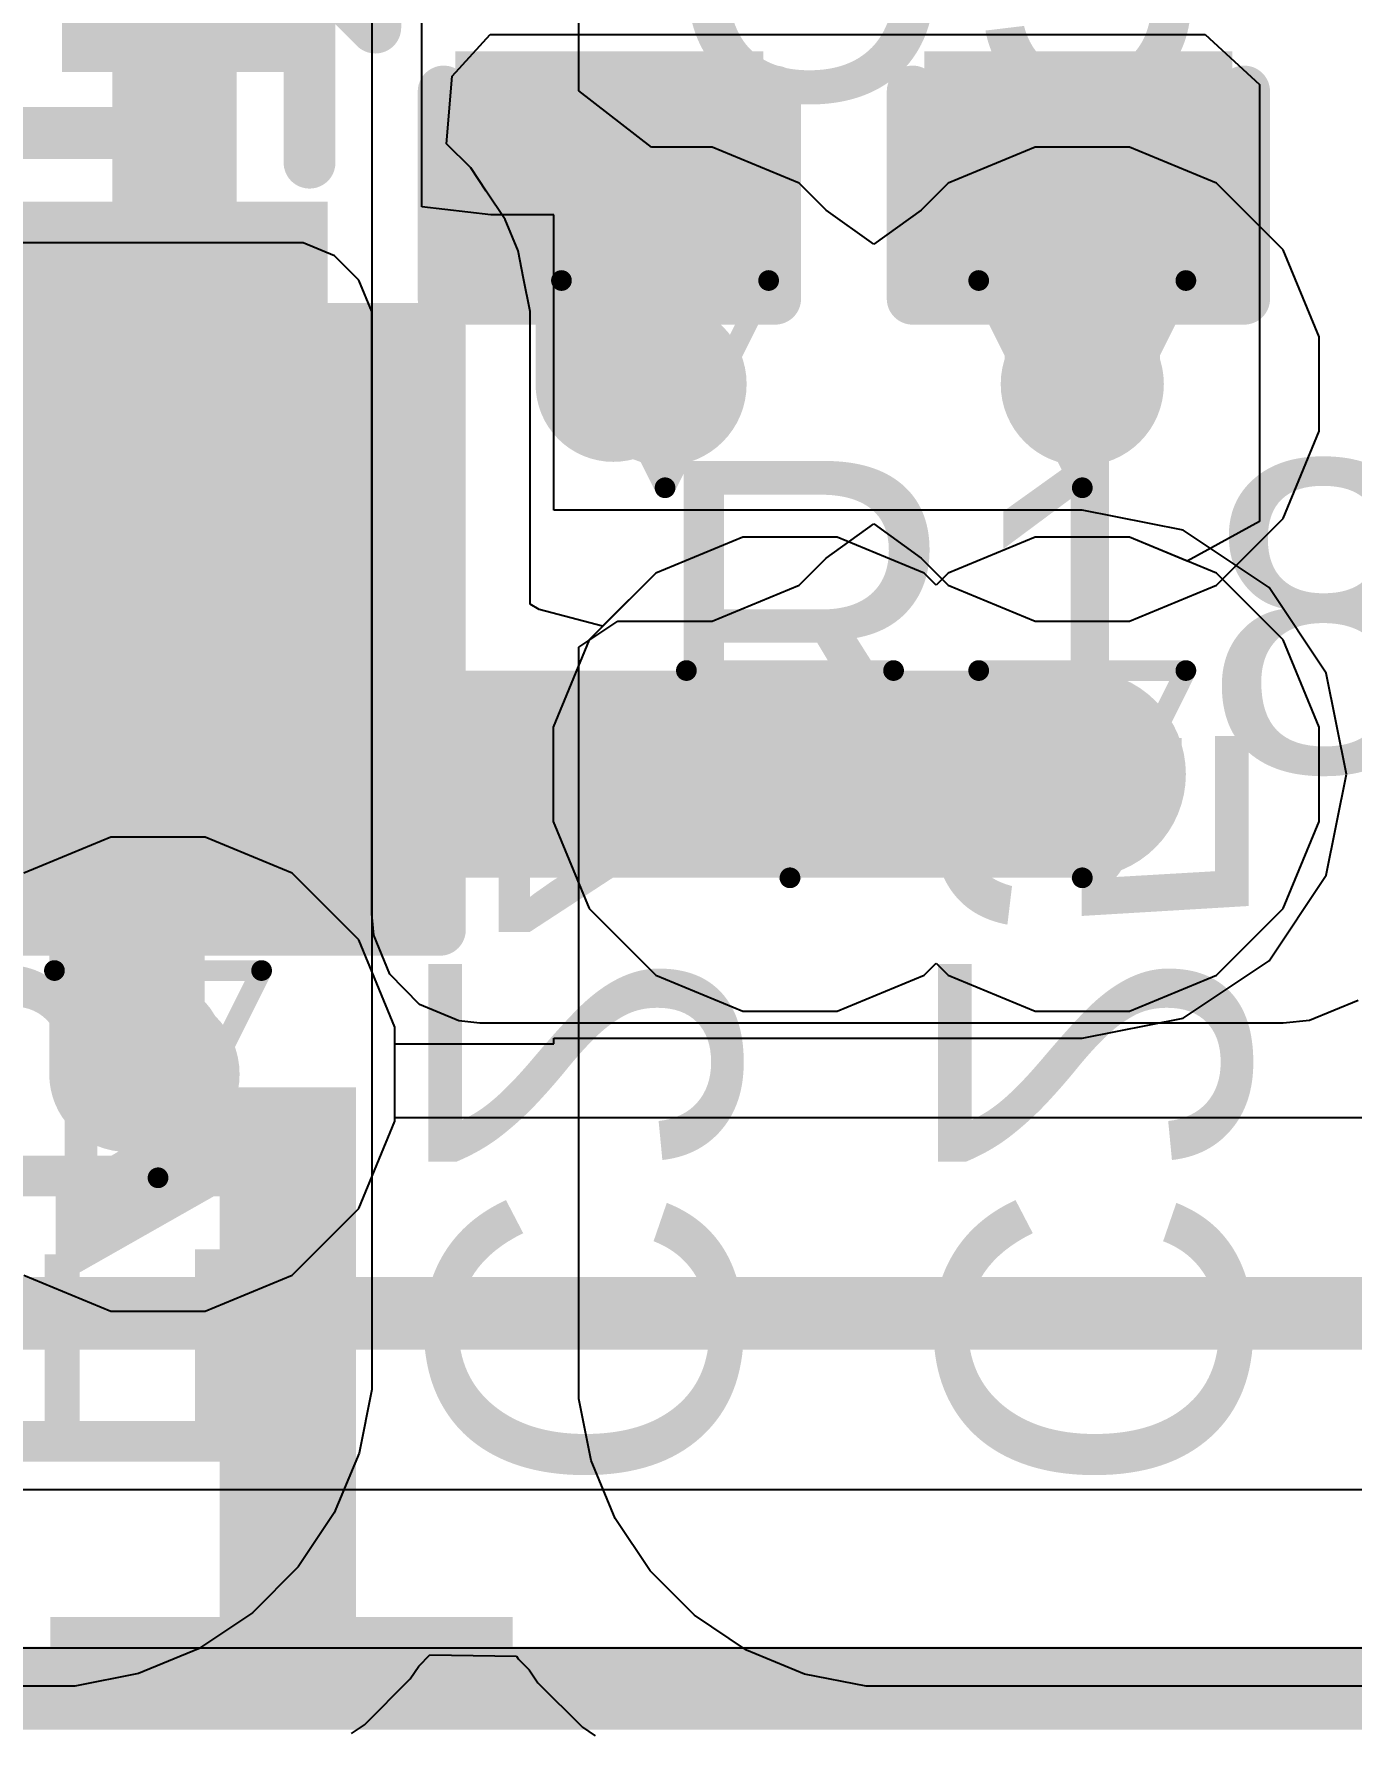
# Model space of a CAD drawing. Header units: inches. Extents: x -5 to 234, y -4 to 104.
# Drawn here: x 35.189 to 38.418, y 6.571 to 10.73 of the extents above; entities that cross this region are included whole.
import ezdxf

# ---------------------------------------------------------------- set-up
doc = ezdxf.new("R2010")
doc.units = ezdxf.units.IN
for name, color, linetype in [('Bottom Layer', 5, 'Continuous'), ('Bottom Overlay', 54, 'Continuous'), ('Bottom Paste', 16, 'Continuous'), ('Bottom Solder', 6, 'Continuous'), ('Drill Drawing', 1, 'Continuous'), ('GND', 16, 'Continuous'), ('POWER', 76, 'Continuous'), ('Top Layer', 1, 'Continuous'), ('Top Overlay', 2, 'Continuous'), ('Top Paste', 8, 'Continuous'), ('Top Solder', 216, 'Continuous'), ('Via Holes', 16, 'Continuous')]:
    doc.layers.add(name, color=color, linetype=linetype)
doc.styles.add('Arial', font='', dxfattribs={"height": 0.2})
doc.styles.add('Arial Black_Bold', font='', dxfattribs={"height": 0.2})
doc.styles.get('Arial').set_extended_font_data('Arial')
doc.styles.get('Arial Black_Bold').set_extended_font_data('Arial Black', bold=True)

# ---------------------------------------------------------------- blocks, each defined once
blk = doc.blocks.new('WSON_6_EP_2_2__17')
at = {"layer": 'Top Layer'}
for points in [[(-0.7501, 0.85), (-0.7501, 0.45), (-1.2001, 0.45), (-1.2001, 0.85)], [(1.2001, 0.85), (1.2001, 0.45), (0.7501, 0.45), (0.7501, 0.85)], [(-0.5, 0.8), (0.5, 0.8), (0.5, -0.8), (-0.5, -0.8)], [(-0.7501, 0.2), (-0.7501, -0.2), (-1.2001, -0.2), (-1.2001, 0.2)], [(1.2001, 0.2), (1.2001, -0.2), (0.7501, -0.2), (0.7501, 0.2)], [(-0.7501, -0.45), (-0.7501, -0.85), (-1.2001, -0.85), (-1.2001, -0.45)], [(1.2001, -0.45), (1.2001, -0.85), (0.7501, -0.85), (0.7501, -0.45)]]:
    blk.add_hatch(color=1, dxfattribs=at).paths.add_polyline_path(points)
at = {"layer": 'Top Paste'}
for points in [[(-0.7501, 0.85), (-0.7501, 0.45), (-1.2001, 0.45), (-1.2001, 0.85)], [(1.2001, 0.85), (1.2001, 0.45), (0.7501, 0.45), (0.7501, 0.85)], [(-0.5, 0.8), (0.5, 0.8), (0.5, -0.8), (-0.5, -0.8)], [(-0.7501, 0.2), (-0.7501, -0.2), (-1.2001, -0.2), (-1.2001, 0.2)], [(1.2001, 0.2), (1.2001, -0.2), (0.7501, -0.2), (0.7501, 0.2)], [(-0.7501, -0.45), (-0.7501, -0.85), (-1.2001, -0.85), (-1.2001, -0.45)], [(1.2001, -0.45), (1.2001, -0.85), (0.7501, -0.85), (0.7501, -0.45)]]:
    blk.add_hatch(color=8, dxfattribs=at).paths.add_polyline_path(points)
at = {"layer": 'Top Solder'}
for points in [[(-0.6993, 0.9008), (-0.6993, 0.3992), (-1.2509, 0.3992), (-1.2509, 0.9008)], [(1.2509, 0.9008), (1.2509, 0.3992), (0.6993, 0.3992), (0.6993, 0.9008)], [(-0.5508, 0.8508), (0.5508, 0.8508), (0.5508, -0.8508), (-0.5508, -0.8508)], [(-0.6993, 0.2508), (-0.6993, -0.2508), (-1.2509, -0.2508), (-1.2509, 0.2508)], [(1.2509, 0.2508), (1.2509, -0.2508), (0.6993, -0.2508), (0.6993, 0.2508)], [(-0.6993, -0.3992), (-0.6993, -0.9008), (-1.2509, -0.9008), (-1.2509, -0.3992)], [(1.2509, -0.3992), (1.2509, -0.9008), (0.6993, -0.9008), (0.6993, -0.3992)]]:
    blk.add_hatch(color=216, dxfattribs=at).paths.add_polyline_path(points)
at = {"layer": 'Top Overlay'}
for points in [[(1.05, 1.05, 0.127, 0.127, 0), (-1.049, 1.05, 0.127, 0.127, 0)], [(-1.4673, 0.7916, 0.127, 0.127, 0), (-1.4673, 0.5376, 0.127, 0.127, 0)], [(-1.3403, 0.6646, 0.127, 0.127, 0), (-1.4673, 0.7916, 0.127, 0.127, 0)], [(-1.3403, 0.6646, 0.127, 0.127, 0), (-1.4673, 0.5376, 0.127, 0.127, 0)], [(1.05, -1.05, 0.127, 0.127, 0), (-1.049, -1.05, 0.127, 0.127, 0)]]:
    blk.add_lwpolyline(points, format="xyseb", dxfattribs=at)
for points in [[(-1.0808, 1.05, 0.0635, 0.0635, 1), (-1.0173, 1.05, 0.0635, 0.0635, 1)], [(1.0183, 1.05, 0.0635, 0.0635, 1), (1.0818, 1.05, 0.0635, 0.0635, 1)], [(-1.499, 0.7916, 0.0635, 0.0635, 1), (-1.4355, 0.7916, 0.0635, 0.0635, 1)], [(-1.499, 0.7916, 0.0635, 0.0635, 1), (-1.4355, 0.7916, 0.0635, 0.0635, 1)], [(-1.372, 0.6646, 0.0635, 0.0635, 1), (-1.3085, 0.6646, 0.0635, 0.0635, 1)], [(-1.372, 0.6646, 0.0635, 0.0635, 1), (-1.3085, 0.6646, 0.0635, 0.0635, 1)], [(-1.499, 0.5376, 0.0635, 0.0635, 1), (-1.4355, 0.5376, 0.0635, 0.0635, 1)], [(-1.499, 0.5376, 0.0635, 0.0635, 1), (-1.4355, 0.5376, 0.0635, 0.0635, 1)], [(-1.0808, -1.05, 0.0635, 0.0635, 1), (-1.0173, -1.05, 0.0635, 0.0635, 1)], [(1.0183, -1.05, 0.0635, 0.0635, 1), (1.0818, -1.05, 0.0635, 0.0635, 1)]]:
    blk.add_lwpolyline(points, format="xyseb", close=True, dxfattribs=at)
blk = doc.blocks.new('RES_0805_49')
at = {"layer": 'Top Layer'}
for points in [[(-1.524, 0.635), (-0.508, 0.635), (-0.508, -0.635), (-1.524, -0.635)], [(0.508, 0.635), (1.524, 0.635), (1.524, -0.635), (0.508, -0.635)]]:
    blk.add_hatch(color=1, dxfattribs=at).paths.add_polyline_path(points)
at = {"layer": 'Top Paste'}
for points in [[(-1.524, 0.635), (-0.508, 0.635), (-0.508, -0.635), (-1.524, -0.635)], [(0.508, 0.635), (1.524, 0.635), (1.524, -0.635), (0.508, -0.635)]]:
    blk.add_hatch(color=8, dxfattribs=at).paths.add_polyline_path(points)
at = {"layer": 'Top Solder'}
for points in [[(-1.6256, 0.7366), (-0.4064, 0.7366), (-0.4064, -0.7366), (-1.6256, -0.7366)], [(0.4064, 0.7366), (1.6256, 0.7366), (1.6256, -0.7366), (0.4064, -0.7366)]]:
    blk.add_hatch(color=216, dxfattribs=at).paths.add_polyline_path(points)
at = {"layer": 'Top Overlay'}
for points in [[(-1.6256, 0.7366, 0.127, 0.127, 0), (1.6256, 0.7366, 0.127, 0.127, 0)], [(-1.6256, -0.7366, 0.127, 0.127, 0), (-1.6256, 0.7366, 0.127, 0.127, 0)], [(1.6256, -0.7366, 0.127, 0.127, 0), (1.6256, 0.7366, 0.127, 0.127, 0)], [(-1.6256, -0.7366, 0.127, 0.127, 0), (1.6256, -0.7366, 0.127, 0.127, 0)]]:
    blk.add_lwpolyline(points, format="xyseb", dxfattribs=at)
for points in [[(-1.6574, 0.7366, 0.0635, 0.0635, 1), (-1.5938, 0.7366, 0.0635, 0.0635, 1)], [(-1.6574, 0.7366, 0.0635, 0.0635, 1), (-1.5938, 0.7366, 0.0635, 0.0635, 1)], [(1.5939, 0.7366, 0.0635, 0.0635, 1), (1.6574, 0.7366, 0.0635, 0.0635, 1)], [(1.5939, 0.7366, 0.0635, 0.0635, 1), (1.6574, 0.7366, 0.0635, 0.0635, 1)], [(-1.6574, -0.7366, 0.0635, 0.0635, 1), (-1.5938, -0.7366, 0.0635, 0.0635, 1)], [(-1.6574, -0.7366, 0.0635, 0.0635, 1), (-1.5938, -0.7366, 0.0635, 0.0635, 1)], [(1.5939, -0.7366, 0.0635, 0.0635, 1), (1.6574, -0.7366, 0.0635, 0.0635, 1)], [(1.5939, -0.7366, 0.0635, 0.0635, 1), (1.6574, -0.7366, 0.0635, 0.0635, 1)]]:
    blk.add_lwpolyline(points, format="xyseb", close=True, dxfattribs=at)
blk = doc.blocks.new('IND_0603__1608_M_______B_99')
at = {"layer": 'Bottom Layer'}
for points in [[(-1, 0.4), (-0.4, 0.4), (-0.4, -0.4), (-1, -0.4)], [(0.4, 0.4), (1, 0.4), (1, -0.4), (0.4, -0.4)]]:
    blk.add_hatch(color=5, dxfattribs=at).paths.add_polyline_path(points)
at = {"layer": 'Bottom Paste'}
for points in [[(-1, 0.4), (-0.4, 0.4), (-0.4, -0.4), (-1, -0.4)], [(0.4, 0.4), (1, 0.4), (1, -0.4), (0.4, -0.4)]]:
    blk.add_hatch(color=16, dxfattribs=at).paths.add_polyline_path(points)
at = {"layer": 'Bottom Solder'}
for points in [[(-1.1016, 0.5016), (-0.2984, 0.5016), (-0.2984, -0.5016), (-1.1016, -0.5016)], [(0.2984, 0.5016), (1.1016, 0.5016), (1.1016, -0.5016), (0.2984, -0.5016)]]:
    blk.add_hatch(color=6, dxfattribs=at).paths.add_polyline_path(points)
at = {"layer": 'Bottom Overlay'}
for points in [[(-0.2032, 0.4572, 0.127, 0.127, 0), (0.2286, 0.4572, 0.127, 0.127, 0)], [(-0.2032, -0.4572, 0.127, 0.127, 0), (0.2286, -0.4572, 0.127, 0.127, 0)]]:
    blk.add_lwpolyline(points, format="xyseb", dxfattribs=at)
for points in [[(-0.2349, 0.4572, 0.0635, 0.0635, 1), (-0.1714, 0.4572, 0.0635, 0.0635, 1)], [(0.1968, 0.4572, 0.0635, 0.0635, 1), (0.2604, 0.4572, 0.0635, 0.0635, 1)], [(-0.2349, -0.4572, 0.0635, 0.0635, 1), (-0.1714, -0.4572, 0.0635, 0.0635, 1)], [(0.1968, -0.4572, 0.0635, 0.0635, 1), (0.2604, -0.4572, 0.0635, 0.0635, 1)]]:
    blk.add_lwpolyline(points, format="xyseb", close=True, dxfattribs=at)
blk = doc.blocks.new('C___0402_B_133')
at = {"layer": 'Bottom Layer'}
for points in [[(-0.2413, 0.3175), (-0.2413, -0.3175), (-0.6985, -0.3175), (-0.6985, 0.3175)], [(0.6985, 0.3175), (0.6985, -0.3175), (0.2413, -0.3175), (0.2413, 0.3175)]]:
    blk.add_hatch(color=5, dxfattribs=at).paths.add_polyline_path(points)
at = {"layer": 'Bottom Paste'}
for points in [[(-0.2413, 0.3175), (-0.2413, -0.3175), (-0.6985, -0.3175), (-0.6985, 0.3175)], [(0.6985, 0.3175), (0.6985, -0.3175), (0.2413, -0.3175), (0.2413, 0.3175)]]:
    blk.add_hatch(color=16, dxfattribs=at).paths.add_polyline_path(points)
at = {"layer": 'Bottom Solder'}
for points in [[(-0.1813, 0.3775), (-0.1813, -0.3775), (-0.7585, -0.3775), (-0.7585, 0.3775)], [(0.7585, 0.3775), (0.7585, -0.3775), (0.1813, -0.3775), (0.1813, 0.3775)]]:
    blk.add_hatch(color=6, dxfattribs=at).paths.add_polyline_path(points)
at = {"layer": 'Bottom Overlay'}
for points in [[(-0.2794, 0.4064, 0.127, 0.127, 0), (-0.7874, 0.4064, 0.127, 0.127, 0)], [(-0.7874, -0.4064, 0.127, 0.127, 0), (-0.7874, 0.4064, 0.127, 0.127, 0)], [(0.7874, 0.4064, 0.127, 0.127, 0), (0.2794, 0.4064, 0.127, 0.127, 0)], [(0.7874, -0.4064, 0.127, 0.127, 0), (0.7874, 0.4064, 0.127, 0.127, 0)], [(-0.2794, -0.4064, 0.127, 0.127, 0), (-0.7874, -0.4064, 0.127, 0.127, 0)], [(0.2794, -0.4064, 0.127, 0.127, 0), (0.7874, -0.4064, 0.127, 0.127, 0)]]:
    blk.add_lwpolyline(points, format="xyseb", dxfattribs=at)
for points in [[(-0.8191, 0.4064, 0.0635, 0.0635, 1), (-0.7556, 0.4064, 0.0635, 0.0635, 1)], [(-0.8191, 0.4064, 0.0635, 0.0635, 1), (-0.7556, 0.4064, 0.0635, 0.0635, 1)], [(-0.3111, 0.4064, 0.0635, 0.0635, 1), (-0.2477, 0.4064, 0.0635, 0.0635, 1)], [(0.2477, 0.4064, 0.0635, 0.0635, 1), (0.3112, 0.4064, 0.0635, 0.0635, 1)], [(0.7556, 0.4064, 0.0635, 0.0635, 1), (0.8191, 0.4064, 0.0635, 0.0635, 1)], [(0.7556, 0.4064, 0.0635, 0.0635, 1), (0.8191, 0.4064, 0.0635, 0.0635, 1)], [(-0.8191, -0.4064, 0.0635, 0.0635, 1), (-0.7556, -0.4064, 0.0635, 0.0635, 1)], [(-0.8191, -0.4064, 0.0635, 0.0635, 1), (-0.7556, -0.4064, 0.0635, 0.0635, 1)], [(-0.3111, -0.4064, 0.0635, 0.0635, 1), (-0.2477, -0.4064, 0.0635, 0.0635, 1)], [(0.2477, -0.4064, 0.0635, 0.0635, 1), (0.3112, -0.4064, 0.0635, 0.0635, 1)], [(0.7556, -0.4064, 0.0635, 0.0635, 1), (0.8191, -0.4064, 0.0635, 0.0635, 1)], [(0.7556, -0.4064, 0.0635, 0.0635, 1), (0.8191, -0.4064, 0.0635, 0.0635, 1)]]:
    blk.add_lwpolyline(points, format="xyseb", close=True, dxfattribs=at)
blk = doc.blocks.new('C___0402_B_134')
at = {"layer": 'Bottom Layer'}
for points in [[(-0.2413, 0.3175), (-0.2413, -0.3175), (-0.6985, -0.3175), (-0.6985, 0.3175)], [(0.6985, 0.3175), (0.6985, -0.3175), (0.2413, -0.3175), (0.2413, 0.3175)]]:
    blk.add_hatch(color=5, dxfattribs=at).paths.add_polyline_path(points)
at = {"layer": 'Bottom Paste'}
for points in [[(-0.2413, 0.3175), (-0.2413, -0.3175), (-0.6985, -0.3175), (-0.6985, 0.3175)], [(0.6985, 0.3175), (0.6985, -0.3175), (0.2413, -0.3175), (0.2413, 0.3175)]]:
    blk.add_hatch(color=16, dxfattribs=at).paths.add_polyline_path(points)
at = {"layer": 'Bottom Solder'}
for points in [[(-0.1813, 0.3775), (-0.1813, -0.3775), (-0.7585, -0.3775), (-0.7585, 0.3775)], [(0.7585, 0.3775), (0.7585, -0.3775), (0.1813, -0.3775), (0.1813, 0.3775)]]:
    blk.add_hatch(color=6, dxfattribs=at).paths.add_polyline_path(points)
at = {"layer": 'Bottom Overlay'}
for points in [[(-0.7874, 0.4064, 0.127, 0.127, 0), (-0.2794, 0.4064, 0.127, 0.127, 0)], [(-0.7874, 0.4064, 0.127, 0.127, 0), (-0.7874, -0.4064, 0.127, 0.127, 0)], [(0.2794, 0.4064, 0.127, 0.127, 0), (0.7874, 0.4064, 0.127, 0.127, 0)], [(0.7874, 0.4064, 0.127, 0.127, 0), (0.7874, -0.4064, 0.127, 0.127, 0)], [(-0.7874, -0.4064, 0.127, 0.127, 0), (-0.2794, -0.4064, 0.127, 0.127, 0)], [(0.2794, -0.4064, 0.127, 0.127, 0), (0.7874, -0.4064, 0.127, 0.127, 0)]]:
    blk.add_lwpolyline(points, format="xyseb", dxfattribs=at)
for points in [[(-0.8191, 0.4064, 0.0635, 0.0635, 1), (-0.7556, 0.4064, 0.0635, 0.0635, 1)], [(-0.8191, 0.4064, 0.0635, 0.0635, 1), (-0.7556, 0.4064, 0.0635, 0.0635, 1)], [(-0.3111, 0.4064, 0.0635, 0.0635, 1), (-0.2477, 0.4064, 0.0635, 0.0635, 1)], [(0.2477, 0.4064, 0.0635, 0.0635, 1), (0.3111, 0.4064, 0.0635, 0.0635, 1)], [(0.7556, 0.4064, 0.0635, 0.0635, 1), (0.8191, 0.4064, 0.0635, 0.0635, 1)], [(0.7556, 0.4064, 0.0635, 0.0635, 1), (0.8191, 0.4064, 0.0635, 0.0635, 1)], [(-0.8191, -0.4064, 0.0635, 0.0635, 1), (-0.7556, -0.4064, 0.0635, 0.0635, 1)], [(-0.8191, -0.4064, 0.0635, 0.0635, 1), (-0.7556, -0.4064, 0.0635, 0.0635, 1)], [(-0.3111, -0.4064, 0.0635, 0.0635, 1), (-0.2477, -0.4064, 0.0635, 0.0635, 1)], [(0.2477, -0.4064, 0.0635, 0.0635, 1), (0.3111, -0.4064, 0.0635, 0.0635, 1)], [(0.7556, -0.4064, 0.0635, 0.0635, 1), (0.8191, -0.4064, 0.0635, 0.0635, 1)], [(0.7556, -0.4064, 0.0635, 0.0635, 1), (0.8191, -0.4064, 0.0635, 0.0635, 1)]]:
    blk.add_lwpolyline(points, format="xyseb", close=True, dxfattribs=at)

msp = doc.modelspace()

# ---------------------------------------------------------------- hatches: boundary and pattern name
at = {"layer": 'Bottom Layer'}
h = msp.add_hatch(color=5, dxfattribs=at)
edge = h.paths.add_edge_path()
edge.add_arc((36.7365, 9.8719), 0.2, 0, 360)
h = msp.add_hatch(color=5, dxfattribs=at)
edge = h.paths.add_edge_path()
edge.add_arc((37.7595, 9.8719), 0.2, 0, 360)
h = msp.add_hatch(color=5, dxfattribs=at)
edge = h.paths.add_edge_path()
edge.add_arc((37.0428, 8.9159), 0.2, 0, 360)
h = msp.add_hatch(color=5, dxfattribs=at)
edge = h.paths.add_edge_path()
edge.add_arc((37.7595, 8.9159), 0.2, 0, 360)
h = msp.add_hatch(color=5, dxfattribs=at)
edge = h.paths.add_edge_path()
edge.add_arc((35.4933, 8.1806), 0.2, 0, 360)
at = {"layer": 'GND'}
h = msp.add_hatch(color=16, dxfattribs=at)
edge = h.paths.add_edge_path()
edge.add_arc((36.7365, 9.8719), 0.2, 0, 360)
h = msp.add_hatch(color=16, dxfattribs=at)
edge = h.paths.add_edge_path()
edge.add_arc((37.7595, 9.8719), 0.2, 0, 360)
h = msp.add_hatch(color=16, dxfattribs=at)
edge = h.paths.add_edge_path()
edge.add_arc((37.0428, 8.9159), 0.2, 0, 360)
h = msp.add_hatch(color=16, dxfattribs=at)
edge = h.paths.add_edge_path()
edge.add_arc((37.7595, 8.9159), 0.2, 0, 360)
h = msp.add_hatch(color=16, dxfattribs=at)
edge = h.paths.add_edge_path()
edge.add_arc((35.4933, 8.1806), 0.2, 0, 360)
at = {"layer": 'POWER'}
h = msp.add_hatch(color=76, dxfattribs=at)
edge = h.paths.add_edge_path()
edge.add_arc((36.7365, 9.8719), 0.2, 0, 360)
h = msp.add_hatch(color=76, dxfattribs=at)
edge = h.paths.add_edge_path()
edge.add_arc((37.7595, 9.8719), 0.2, 0, 360)
h = msp.add_hatch(color=76, dxfattribs=at)
edge = h.paths.add_edge_path()
edge.add_arc((37.0428, 8.9159), 0.2, 0, 360)
h = msp.add_hatch(color=76, dxfattribs=at)
edge = h.paths.add_edge_path()
edge.add_arc((37.7595, 8.9159), 0.2, 0, 360)
h = msp.add_hatch(color=76, dxfattribs=at)
edge = h.paths.add_edge_path()
edge.add_arc((35.4933, 8.1806), 0.2, 0, 360)
at = {"layer": 'Top Layer'}
h = msp.add_hatch(color=1, dxfattribs=at)
edge = h.paths.add_edge_path()
edge.add_arc((36.7365, 9.8719), 0.2, 0, 360)
h = msp.add_hatch(color=1, dxfattribs=at)
edge = h.paths.add_edge_path()
edge.add_arc((37.7595, 9.8719), 0.2, 0, 360)
h = msp.add_hatch(color=1, dxfattribs=at)
edge = h.paths.add_edge_path()
edge.add_arc((37.0428, 8.9159), 0.2, 0, 360)
h = msp.add_hatch(color=1, dxfattribs=at)
edge = h.paths.add_edge_path()
edge.add_arc((37.7595, 8.9159), 0.2, 0, 360)
h = msp.add_hatch(color=1, dxfattribs=at)
edge = h.paths.add_edge_path()
edge.add_arc((35.4933, 8.1806), 0.2, 0, 360)
at = {"layer": 'Via Holes'}
h = msp.add_hatch(color=7, dxfattribs=at)
edge = h.paths.add_edge_path()
edge.add_arc((36.7365, 9.8719), 0.1, 0, 360)
h = msp.add_hatch(color=7, dxfattribs=at)
edge = h.paths.add_edge_path()
edge.add_arc((37.7595, 9.8719), 0.1, 0, 360)
h = msp.add_hatch(color=7, dxfattribs=at)
edge = h.paths.add_edge_path()
edge.add_arc((37.0428, 8.9159), 0.1, 0, 360)
h = msp.add_hatch(color=7, dxfattribs=at)
edge = h.paths.add_edge_path()
edge.add_arc((37.7595, 8.9159), 0.1, 0, 360)
h = msp.add_hatch(color=7, dxfattribs=at)
edge = h.paths.add_edge_path()
edge.add_arc((35.4933, 8.1806), 0.1, 0, 360)

# ---------------------------------------------------------------- linework, layer by layer
at = {"layer": 'Bottom Layer'}
for p, q in [((36.2142, 10.6265), (36.308, 10.7289)), ((36.308, 10.7289), (38.0609, 10.7289)), ((38.0609, 10.7289), (38.1941, 10.6067)), ((36.201, 10.4607), (36.2142, 10.6265)), ((38.1941, 10.6067), (38.1941, 9.5352)), ((36.26, 10.4017), (36.201, 10.4607)), ((36.298, 10.3448), (36.26, 10.4017)), ((36.26, 10.4017), (36.26, 10.4017)), ((36.26, 10.4017), (36.26, 10.4017)), ((36.3442, 10.2757), (36.298, 10.3448)), ((36.3761, 10.1986), (36.3442, 10.2757)), ((36.3442, 10.2757), (36.3442, 10.2757)), ((36.3442, 10.2757), (36.3442, 10.2757)), ((35.8076, 10.2179), (34.07, 10.2179)), ((35.8493, 10.2179), (35.8076, 10.2179)), ((35.8076, 10.2179), (35.8076, 10.2179)), ((35.9263, 10.186), (35.8493, 10.2179)), ((36.3896, 10.1306), (36.3761, 10.1986)), ((36.3761, 10.1986), (36.3761, 10.1986)), ((36.3761, 10.1986), (36.3761, 10.1986)), ((35.9853, 10.127), (35.9263, 10.186)), ((36.0172, 10.05), (35.9853, 10.127)), ((36.4057, 10.05), (36.3896, 10.1306)), ((36.0172, 10.0083), (36.0172, 10.05)), ((36.4056, 10.0083), (36.4057, 10.05)), ((36.4057, 10.05), (36.4056, 10.05)), ((36.4056, 10.05), (36.4057, 10.05)), ((36.0172, 8.5736), (36.0172, 10.0083)), ((36.4057, 9.3328), (36.4056, 10.0083)), ((38.1941, 9.5352), (38.0163, 9.4384)), ((36.9272, 9.4969), (36.7137, 9.4084)), ((37.1583, 9.4969), (36.9272, 9.4969)), ((37.3719, 9.4084), (37.1583, 9.4969)), ((37.6439, 9.4969), (37.4304, 9.4084)), ((37.875, 9.4969), (37.6439, 9.4969)), ((38.0163, 9.4384), (37.875, 9.4969)), ((36.7137, 9.4084), (36.5835, 9.2783)), ((37.4011, 9.3792), (37.3719, 9.4084)), ((37.4304, 9.4084), (37.4011, 9.3792)), ((36.4275, 9.3195), (36.4057, 9.3328)), ((36.5835, 9.2783), (36.4275, 9.3195)), ((36.0221, 8.5216), (36.0172, 8.5736)), ((36.0172, 8.5736), (36.0172, 8.5736)), ((36.0614, 8.4253), (36.0221, 8.5216)), ((36.1346, 8.3514), (36.0614, 8.4253)), ((38.4358, 8.3614), (38.3168, 8.3121)), ((36.2305, 8.3112), (36.1346, 8.3514)), ((36.2825, 8.3058), (36.2305, 8.3112)), ((38.2524, 8.3058), (36.2825, 8.3058)), ((38.3168, 8.3121), (38.2524, 8.3058)), ((34.0934, 7.1628), (38.9327, 7.1628)), ((34.0934, 6.7743), (38.9327, 6.7743))]:
    msp.add_line(p, q, dxfattribs=at)
for points in [[(36.6095, 9.8719, 0.381, 0.381, 0), (36.6095, 10.3327, 0.381, 0.381, 0)], [(37.7595, 9.8719, 0.381, 0.381, 0), (37.7595, 10.3327, 0.381, 0.381, 0)], [(35.4171, 8.1806, 0.381, 0.381, 0), (35.4171, 9.9179, 0.381, 0.381, 0)]]:
    msp.add_lwpolyline(points, format="xyseb", dxfattribs=at)
for points in [[(36.5142, 10.3327, 0.1905, 0.1905, 1), (36.7047, 10.3327, 0.1905, 0.1905, 1)], [(37.6642, 10.3327, 0.1905, 0.1905, 1), (37.8547, 10.3327, 0.1905, 0.1905, 1)], [(35.3218, 9.9179, 0.1905, 0.1905, 1), (35.5123, 9.9179, 0.1905, 0.1905, 1)], [(36.5142, 9.8719, 0.1905, 0.1905, 1), (36.7047, 9.8719, 0.1905, 0.1905, 1)], [(37.6642, 9.8719, 0.1905, 0.1905, 1), (37.8547, 9.8719, 0.1905, 0.1905, 1)], [(35.3218, 8.1806, 0.1905, 0.1905, 1), (35.5123, 8.1806, 0.1905, 0.1905, 1)]]:
    msp.add_lwpolyline(points, format="xyseb", close=True, dxfattribs=at)
at = {"layer": 'Drill Drawing'}
for points in [[(36.4825, 10.1259, 0.0508, 0.0508, 0), (36.9905, 10.1259, 0.0508, 0.0508, 0)], [(36.4825, 10.1259, 0.0508, 0.0508, 0), (36.7365, 9.6179, 0.0508, 0.0508, 0)], [(36.7365, 9.6179, 0.0508, 0.0508, 0), (36.9905, 10.1259, 0.0508, 0.0508, 0)], [(37.5055, 10.1259, 0.0508, 0.0508, 0), (38.0135, 10.1259, 0.0508, 0.0508, 0)], [(37.5055, 10.1259, 0.0508, 0.0508, 0), (37.7595, 9.6179, 0.0508, 0.0508, 0)], [(37.7595, 9.6179, 0.0508, 0.0508, 0), (38.0135, 10.1259, 0.0508, 0.0508, 0)], [(36.7888, 9.1699, 0.0508, 0.0508, 0), (37.2968, 9.1699, 0.0508, 0.0508, 0)], [(36.7888, 9.1699, 0.0508, 0.0508, 0), (37.0428, 8.6619, 0.0508, 0.0508, 0)], [(37.0428, 8.6619, 0.0508, 0.0508, 0), (37.2968, 9.1699, 0.0508, 0.0508, 0)], [(37.5055, 9.1699, 0.0508, 0.0508, 0), (38.0135, 9.1699, 0.0508, 0.0508, 0)], [(37.5055, 9.1699, 0.0508, 0.0508, 0), (37.7595, 8.6619, 0.0508, 0.0508, 0)], [(37.7595, 8.6619, 0.0508, 0.0508, 0), (38.0135, 9.1699, 0.0508, 0.0508, 0)], [(35.2393, 8.4346, 0.0508, 0.0508, 0), (35.7473, 8.4346, 0.0508, 0.0508, 0)], [(35.2393, 8.4346, 0.0508, 0.0508, 0), (35.4933, 7.9266, 0.0508, 0.0508, 0)], [(35.4933, 7.9266, 0.0508, 0.0508, 0), (35.7473, 8.4346, 0.0508, 0.0508, 0)]]:
    msp.add_lwpolyline(points, format="xyseb", dxfattribs=at)
for points in [[(36.4698, 10.1259, 0.0254, 0.0254, 1), (36.4952, 10.1259, 0.0254, 0.0254, 1)], [(36.4698, 10.1259, 0.0254, 0.0254, 1), (36.4952, 10.1259, 0.0254, 0.0254, 1)], [(36.9778, 10.1259, 0.0254, 0.0254, 1), (37.0032, 10.1259, 0.0254, 0.0254, 1)], [(36.9778, 10.1259, 0.0254, 0.0254, 1), (37.0032, 10.1259, 0.0254, 0.0254, 1)], [(37.4928, 10.1259, 0.0254, 0.0254, 1), (37.5182, 10.1259, 0.0254, 0.0254, 1)], [(37.4928, 10.1259, 0.0254, 0.0254, 1), (37.5182, 10.1259, 0.0254, 0.0254, 1)], [(38.0008, 10.1259, 0.0254, 0.0254, 1), (38.0262, 10.1259, 0.0254, 0.0254, 1)], [(38.0008, 10.1259, 0.0254, 0.0254, 1), (38.0262, 10.1259, 0.0254, 0.0254, 1)], [(36.7238, 9.6179, 0.0254, 0.0254, 1), (36.7492, 9.6179, 0.0254, 0.0254, 1)], [(36.7238, 9.6179, 0.0254, 0.0254, 1), (36.7492, 9.6179, 0.0254, 0.0254, 1)], [(37.7468, 9.6179, 0.0254, 0.0254, 1), (37.7722, 9.6179, 0.0254, 0.0254, 1)], [(37.7468, 9.6179, 0.0254, 0.0254, 1), (37.7722, 9.6179, 0.0254, 0.0254, 1)], [(36.7761, 9.1699, 0.0254, 0.0254, 1), (36.8015, 9.1699, 0.0254, 0.0254, 1)], [(36.7761, 9.1699, 0.0254, 0.0254, 1), (36.8015, 9.1699, 0.0254, 0.0254, 1)], [(37.2841, 9.1699, 0.0254, 0.0254, 1), (37.3095, 9.1699, 0.0254, 0.0254, 1)], [(37.2841, 9.1699, 0.0254, 0.0254, 1), (37.3095, 9.1699, 0.0254, 0.0254, 1)], [(37.4928, 9.1699, 0.0254, 0.0254, 1), (37.5182, 9.1699, 0.0254, 0.0254, 1)], [(37.4928, 9.1699, 0.0254, 0.0254, 1), (37.5182, 9.1699, 0.0254, 0.0254, 1)], [(38.0008, 9.1699, 0.0254, 0.0254, 1), (38.0262, 9.1699, 0.0254, 0.0254, 1)], [(38.0008, 9.1699, 0.0254, 0.0254, 1), (38.0262, 9.1699, 0.0254, 0.0254, 1)], [(37.0301, 8.6619, 0.0254, 0.0254, 1), (37.0555, 8.6619, 0.0254, 0.0254, 1)], [(37.0301, 8.6619, 0.0254, 0.0254, 1), (37.0555, 8.6619, 0.0254, 0.0254, 1)], [(37.7468, 8.6619, 0.0254, 0.0254, 1), (37.7722, 8.6619, 0.0254, 0.0254, 1)], [(37.7468, 8.6619, 0.0254, 0.0254, 1), (37.7722, 8.6619, 0.0254, 0.0254, 1)], [(35.2266, 8.4346, 0.0254, 0.0254, 1), (35.252, 8.4346, 0.0254, 0.0254, 1)], [(35.2266, 8.4346, 0.0254, 0.0254, 1), (35.252, 8.4346, 0.0254, 0.0254, 1)], [(35.7346, 8.4346, 0.0254, 0.0254, 1), (35.76, 8.4346, 0.0254, 0.0254, 1)], [(35.7346, 8.4346, 0.0254, 0.0254, 1), (35.76, 8.4346, 0.0254, 0.0254, 1)], [(35.4806, 7.9266, 0.0254, 0.0254, 1), (35.506, 7.9266, 0.0254, 0.0254, 1)], [(35.4806, 7.9266, 0.0254, 0.0254, 1), (35.506, 7.9266, 0.0254, 0.0254, 1)]]:
    msp.add_lwpolyline(points, format="xyseb", close=True, dxfattribs=at)
at = {"layer": 'GND'}
for p, q in [((36.9272, 9.4969), (36.7137, 9.4084)), ((37.1583, 9.4969), (36.9272, 9.4969)), ((37.3719, 9.4084), (37.1583, 9.4969)), ((37.6439, 9.4969), (37.4304, 9.4084)), ((37.875, 9.4969), (37.6439, 9.4969)), ((38.0886, 9.4084), (37.875, 9.4969)), ((36.7137, 9.4084), (36.5502, 9.245)), ((37.4011, 9.3792), (37.3719, 9.4084)), ((37.4304, 9.4084), (37.4011, 9.3792)), ((38.252, 9.245), (38.0886, 9.4084)), ((36.5502, 9.245), (36.4618, 9.0315)), ((38.3405, 9.0315), (38.252, 9.245)), ((36.4618, 9.0315), (36.4618, 8.8003)), ((38.3405, 8.8003), (38.3405, 9.0315)), ((36.4618, 8.8003), (36.5502, 8.5868)), ((38.252, 8.5868), (38.3405, 8.8003)), ((35.3777, 8.7616), (35.1642, 8.6732)), ((35.6089, 8.7616), (35.3777, 8.7616)), ((35.8224, 8.6732), (35.6089, 8.7616)), ((35.9858, 8.5097), (35.8224, 8.6732)), ((36.5502, 8.5868), (36.7137, 8.4234)), ((38.0886, 8.4234), (38.252, 8.5868)), ((36.0743, 8.2962), (35.9858, 8.5097)), ((37.3719, 8.4234), (37.4011, 8.4526)), ((37.4011, 8.4526), (37.4304, 8.4234)), ((36.7137, 8.4234), (36.9272, 8.3349)), ((37.1583, 8.3349), (37.3719, 8.4234)), ((37.4304, 8.4234), (37.6439, 8.3349)), ((37.875, 8.3349), (38.0886, 8.4234)), ((36.9272, 8.3349), (37.1583, 8.3349)), ((37.6439, 8.3349), (37.875, 8.3349)), ((36.0743, 8.0651), (36.0743, 8.2962)), ((35.9858, 7.8515), (36.0743, 8.0651)), ((35.8224, 7.6881), (35.9858, 7.8515)), ((35.1642, 7.6881), (35.3777, 7.5996)), ((35.6089, 7.5996), (35.8224, 7.6881)), ((35.3777, 7.5996), (35.6089, 7.5996))]:
    msp.add_line(p, q, dxfattribs=at)
at = {"layer": 'POWER'}
for p, q in [((36.5252, 10.5911), (36.5252, 11.8468)), ((36.0172, 11.7334), (36.0172, 9.898)), ((36.703, 10.4529), (36.5252, 10.5911)), ((36.852, 10.4529), (36.703, 10.4529)), ((37.0656, 10.3645), (36.852, 10.4529)), ((37.6439, 10.4529), (37.4304, 10.3645)), ((37.875, 10.4529), (37.6439, 10.4529)), ((38.0886, 10.3645), (37.875, 10.4529)), ((37.1318, 10.2982), (37.0656, 10.3645)), ((37.4304, 10.3645), (37.3641, 10.2982)), ((38.252, 10.201), (38.0886, 10.3645)), ((37.248, 10.2147), (37.1318, 10.2982)), ((37.3641, 10.2982), (37.248, 10.2147)), ((38.3405, 9.9875), (38.252, 10.201)), ((38.3405, 9.7564), (38.3405, 9.9875)), ((36.0172, 9.898), (36.0172, 7.4873)), ((38.252, 9.5428), (38.3405, 9.7564)), ((37.1318, 9.4456), (37.248, 9.5292)), ((37.248, 9.5292), (37.3641, 9.4456)), ((38.0886, 9.3794), (38.252, 9.5428)), ((37.0656, 9.3794), (37.1318, 9.4456)), ((37.3641, 9.4456), (37.4304, 9.3794)), ((36.852, 9.2909), (37.0656, 9.3794)), ((37.4304, 9.3794), (37.6439, 9.2909)), ((37.875, 9.2909), (38.0886, 9.3794)), ((36.5252, 9.227), (36.6209, 9.2909)), ((36.6209, 9.2909), (36.852, 9.2909)), ((37.6439, 9.2909), (37.875, 9.2909)), ((36.5252, 7.4614), (36.5252, 9.227)), ((36.0172, 7.4873), (36.0172, 7.4873)), ((36.0172, 7.4873), (36.0172, 7.4078)), ((36.5252, 7.3845), (36.5252, 7.4614)), ((36.0172, 7.4078), (35.9862, 7.2519)), ((36.5552, 7.2335), (36.5252, 7.3845)), ((35.9862, 7.2519), (35.9253, 7.105)), ((36.6141, 7.0914), (36.5552, 7.2335)), ((35.9253, 7.105), (35.837, 6.9728)), ((36.6996, 6.9634), (36.6141, 7.0914)), ((35.837, 6.9728), (35.7246, 6.8604)), ((36.8084, 6.8546), (36.6996, 6.9634)), ((35.7246, 6.8604), (35.5924, 6.7721)), ((36.9364, 6.7691), (36.8084, 6.8546)), ((35.5924, 6.7721), (35.4455, 6.7112)), ((36.1329, 6.7299), (36.16, 6.757)), ((36.16, 6.757), (36.3721, 6.7544)), ((36.3721, 6.7544), (36.3766, 6.7476)), ((36.3766, 6.7476), (36.4037, 6.7205)), ((37.0785, 6.7102), (36.9364, 6.7691)), ((35.4455, 6.7112), (35.2896, 6.6802)), ((35.9993, 6.5857), (36.1117, 6.6981)), ((36.1117, 6.6981), (36.1329, 6.7299)), ((36.4037, 6.7205), (36.4249, 6.6887)), ((37.2295, 6.6802), (37.0785, 6.7102)), ((35.2896, 6.6802), (33.5329, 6.6802)), ((36.4249, 6.6887), (36.5337, 6.5799)), ((37.3064, 6.6802), (37.2295, 6.6802)), ((51.6689, 6.6802), (37.3064, 6.6802)), ((35.9675, 6.5644), (35.9993, 6.5857)), ((36.5337, 6.5799), (36.5655, 6.5587))]:
    msp.add_line(p, q, dxfattribs=at)
at = {"layer": 'Top Layer'}
for p, q in [((36.1399, 10.3064), (36.1399, 11.0583)), ((36.3096, 10.287), (36.1399, 10.3064)), ((36.4638, 10.287), (36.3096, 10.287)), ((36.4638, 9.5633), (36.4638, 10.287)), ((37.7595, 9.5633), (36.4638, 9.5633)), ((38.0072, 9.5141), (37.7595, 9.5633)), ((38.2173, 9.3737), (38.0072, 9.5141)), ((38.3576, 9.1637), (38.2173, 9.3737)), ((38.4069, 8.9159), (38.3576, 9.1637)), ((38.3576, 8.6681), (38.4069, 8.9159)), ((38.2173, 8.4581), (38.3576, 8.6681)), ((38.0072, 8.3177), (38.2173, 8.4581)), ((37.7595, 8.2685), (38.0072, 8.3177)), ((36.0743, 8.0737), (36.0743, 8.255)), ((36.0743, 8.255), (36.4638, 8.255)), ((36.4638, 8.255), (36.4638, 8.2685)), ((36.4638, 8.2685), (37.7595, 8.2685)), ((39.0075, 8.0737), (36.0743, 8.0737))]:
    msp.add_line(p, q, dxfattribs=at)
for points in [[(35.5339, 9.3119, 0.3048, 0.3048, 0), (35.5339, 10.8874, 0.3048, 0.3048, 0)], [(35.5339, 9.3119, 0.3048, 0.3048, 0), (35.5748, 9.271, 0.3048, 0.3048, 0)], [(35.9299, 8.9159, 0.3048, 0.3048, -0.414214), (35.5748, 9.271, 0.3048, 0.3048, 0)], [(35.9299, 8.9159, 0.508, 0.508, 0), (37.0428, 8.9159, 0.508, 0.508, 0)], [(37.0428, 8.9159, 0.508, 0.508, 0), (37.7595, 8.9159, 0.508, 0.508, 0)], [(31.369, 7.5946, 0.1778, 0.1778, 0), (39.116, 7.5946, 0.1778, 0.1778, 0)], [(34.0878, 6.6758, 0.2032, 0.2032, 0), (45.8278, 6.6758, 0.2032, 0.2032, 0)]]:
    msp.add_lwpolyline(points, format="xyseb", dxfattribs=at)
for points in [[(35.4577, 9.3119, 0.1524, 0.1524, 1), (35.6101, 9.3119, 0.1524, 0.1524, 1)], [(35.4577, 9.3119, 0.1524, 0.1524, 1), (35.6101, 9.3119, 0.1524, 0.1524, 1)], [(35.4986, 9.271, 0.1524, 0.1524, 1), (35.651, 9.271, 0.1524, 0.1524, 1)], [(35.4986, 9.271, 0.1524, 0.1524, 1), (35.651, 9.271, 0.1524, 0.1524, 1)], [(35.8029, 8.9159, 0.254, 0.254, 1), (36.0569, 8.9159, 0.254, 0.254, 1)], [(36.9158, 8.9159, 0.254, 0.254, 1), (37.1698, 8.9159, 0.254, 0.254, 1)], [(36.9158, 8.9159, 0.254, 0.254, 1), (37.1698, 8.9159, 0.254, 0.254, 1)], [(37.6325, 8.9159, 0.254, 0.254, 1), (37.8865, 8.9159, 0.254, 0.254, 1)], [(35.8537, 8.9159, 0.1524, 0.1524, 1), (36.0061, 8.9159, 0.1524, 0.1524, 1)]]:
    msp.add_lwpolyline(points, format="xyseb", close=True, dxfattribs=at)

# ---------------------------------------------------------------- block references
for name, p, rotation in [('WSON_6_EP_2_2__17', (34.5588, 11.5374), 180), ('IND_0603__1608_M_______B_99', (35.4076, 10.6179), 90), ('C___0402_B_134', (36.6, 10.8686), 90), ('C___0402_B_133', (37.75, 10.8686), 270)]:
    msp.add_blockref(name, p, dxfattribs=dict(rotation=rotation))
msp.add_blockref('RES_0805_49', (34.5588, 9.271))

# ---------------------------------------------------------------- texts
at = {"layer": 'Bottom Overlay', "style": 'Arial', "text_generation_flag": 2}
for s, p in [('FB1', (34.9066, 7.1438)), ('C24', (36.1561, 7.1438)), ('C25', (37.4055, 7.1438))]:
    msp.add_text(s, height=0.762, rotation=270, dxfattribs=at).set_placement(p)
at = {"layer": 'Top Overlay'}
for s, height, style, p in [('U5', 0.762, 'Arial', (36.7107, 10.5682)), ('R18', 0.762, 'Arial', (36.6948, 8.9217)), ('1', 1.524, 'Arial Black_Bold', (35.0759, 6.624))]:
    msp.add_text(s, height=height, dxfattribs=dict(at, style=style)).set_placement(p)

doc.saveas('drawing.dxf')
